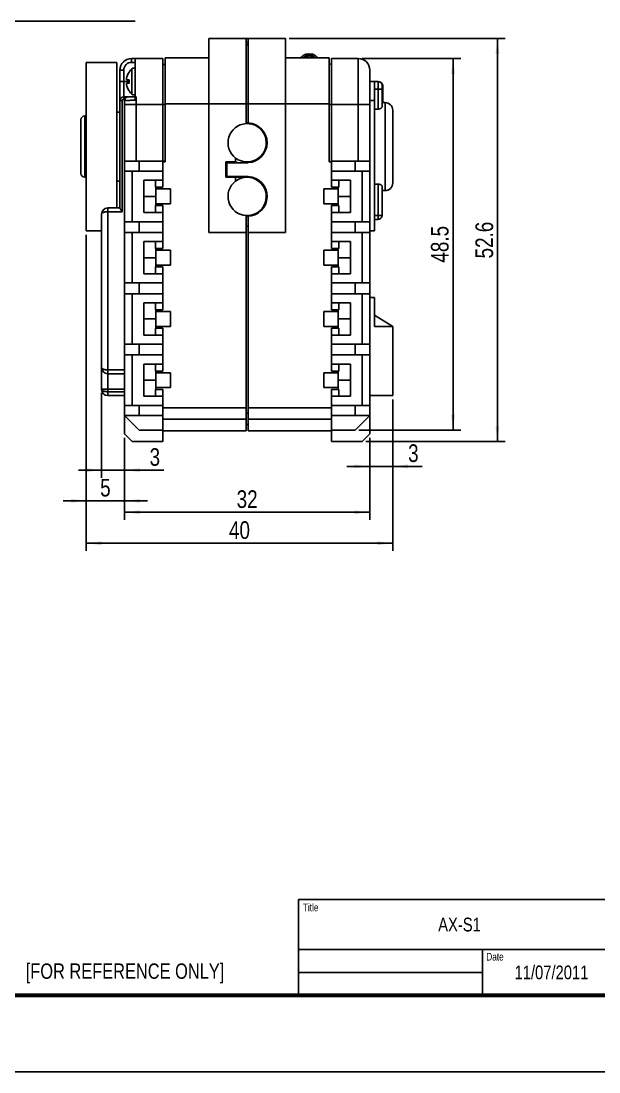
# Model space of a CAD drawing. Header units: millimetres. Extents: x 0 to 297, y 0 to 210.
# Drawn here: x 149.3 to 224.7, y 0 to 137.2 of the extents above; entities that cross this region are included whole.
import ezdxf

# ---------------------------------------------------------------- set-up
doc = ezdxf.new("R2010")
doc.units = ezdxf.units.MM
doc.header["$LTSCALE"] = 16.335
doc.layers.get('0').update_dxf_attribs({"linetype": 'CONTINUOUS'})
for name, color, linetype in [('02___PRT_ALL_AXES', 7, 'CONTINUOUS'), ('6_ALL_SURFS', 7, 'CONTINUOUS'), ('7_ALL_FEATURES', 7, 'CONTINUOUS'), ('9_ALL_COMPONENTS', 7, 'CONTINUOUS')]:
    doc.layers.add(name, color=color, linetype=linetype)
doc.styles.get("Standard").update_dxf_attribs({"font": 'txt', "width": 0.8})
doc.dimstyles.new('DIMSTYLE_1', dxfattribs={"dimtxt": 2.3, "dimasz": 2, "dimexe": 0.18, "dimexo": 0.0625, "dimgap": 0.09, "dimtad": 1, "dimdec": 3, "dimdsep": 46, "dimtxsty": 'Standard', "dimblk": '_FILLED', "dimblk1": '_FILLED', "dimblk2": '_FILLED', "dimcen": 0.09, "dimadec": 0, "dimazin": 0, "dimtp": 0.001, "dimtm": 0.001, "dimtfac": 1, "dimtdec": 3, "dimtofl": 0, "dimtmove": 0, "dimatfit": 3, "dimldrblk": '_FILLED', "dimfxl": 0, "dimtolj": 1, "dimarcsym": 0})
doc.dimstyles.get("Standard").update_dxf_attribs({"dimtxt": 2.3, "dimasz": 2, "dimexe": 0.18, "dimexo": 0.0625, "dimgap": 0.09, "dimtad": 1, "dimdec": 3, "dimdsep": 46, "dimtxsty": 'Standard', "dimblk": '_FILLED', "dimblk1": '_FILLED', "dimblk2": '_FILLED', "dimcen": 0.09, "dimadec": 0, "dimazin": 0, "dimtol": 1, "dimtp": 0.05, "dimtm": 0.05, "dimtfac": 1, "dimtdec": 3, "dimtofl": 0, "dimtmove": 0, "dimatfit": 3, "dimldrblk": '_FILLED', "dimfxl": 0, "dimtolj": 1, "dimarcsym": 0})

# ---------------------------------------------------------------- blocks, each defined once
blk = doc.blocks.new('_FILLED')
at = {"color": 0, "linetype": 'ByBlock'}
blk.add_solid([(0, 0), (-1, 0.125), (-1, -0.125)], dxfattribs=at)
blk = doc.blocks.new('*D13')
at = {"color": 2, "linetype": 'Continuous'}
for p, q in [((197.78, 87.81), (197.78, 78.06)), ((194.78, 82.81), (194.78, 78.06)), ((194.78, 79.06), (191.78, 79.06)), ((191.78, 79.06), (196.28, 79.06)), ((201.63, 79.06), (196.28, 79.06)), ((197.78, 79.06), (201.63, 79.06))]:
    blk.add_line(p, q, dxfattribs=at)
at = {"color": 2, "linetype": 'Continuous', "xscale": 2, "yscale": 2, "zscale": 2}
blk.add_blockref('_FILLED', (194.78, 79.06), dxfattribs=at)
at = {"color": 2, "linetype": 'Continuous', "xscale": 2, "yscale": 2, "zscale": 2, "rotation": 180}
blk.add_blockref('_FILLED', (197.78, 79.06), dxfattribs=at)
at = {"color": 2, "linetype": 'Continuous', "insert": (199.79, 81.94), "char_height": 2.3, "width": 1.84, "attachment_point": 1, "line_spacing_factor": 0.9}
blk.add_mtext('3', dxfattribs=at)
blk = doc.blocks.new('*D14')
at = {"color": 2, "linetype": 'Continuous'}
for p, q in [((159.78, 88.66), (159.78, 77.57)), ((162.78, 82.81), (162.78, 77.57)), ((159.78, 78.57), (156.78, 78.57)), ((156.78, 78.57), (161.28, 78.57)), ((167.89, 78.57), (161.28, 78.57)), ((162.78, 78.57), (167.89, 78.57))]:
    blk.add_line(p, q, dxfattribs=at)
at = {"color": 2, "linetype": 'Continuous', "xscale": 2, "yscale": 2, "zscale": 2}
blk.add_blockref('_FILLED', (159.78, 78.57), dxfattribs=at)
at = {"color": 2, "linetype": 'Continuous', "xscale": 2, "yscale": 2, "zscale": 2, "rotation": 180}
blk.add_blockref('_FILLED', (162.78, 78.57), dxfattribs=at)
at = {"color": 2, "linetype": 'Continuous', "insert": (166.05, 81.44), "char_height": 2.3, "width": 1.84, "attachment_point": 1, "line_spacing_factor": 0.9}
blk.add_mtext('3', dxfattribs=at)
blk = doc.blocks.new('*D15')
at = {"color": 2, "linetype": 'Continuous'}
for p, q in [((162.78, 82.81), (162.78, 72.07)), ((194.78, 82.81), (194.78, 72.07)), ((162.78, 73.07), (178.78, 73.07)), ((194.78, 73.07), (178.78, 73.07))]:
    blk.add_line(p, q, dxfattribs=at)
at = {"color": 2, "linetype": 'Continuous', "xscale": 2, "yscale": 2, "zscale": 2, "rotation": 180}
blk.add_blockref('_FILLED', (162.78, 73.07), dxfattribs=at)
at = {"color": 2, "linetype": 'Continuous', "xscale": 2, "yscale": 2, "zscale": 2}
blk.add_blockref('_FILLED', (194.78, 73.07), dxfattribs=at)
at = {"color": 2, "linetype": 'Continuous', "insert": (178.78, 75.94), "char_height": 2.3, "width": 3.68, "attachment_point": 2, "line_spacing_factor": 0.9}
blk.add_mtext('32', dxfattribs=at)
blk = doc.blocks.new('*D16')
at = {"color": 2, "linetype": 'Continuous'}
for p, q in [((157.78, 109.31), (157.78, 68.03)), ((197.78, 87.81), (197.78, 68.03)), ((157.78, 69.03), (177.78, 69.03)), ((197.78, 69.03), (177.78, 69.03))]:
    blk.add_line(p, q, dxfattribs=at)
at = {"color": 2, "linetype": 'Continuous', "xscale": 2, "yscale": 2, "zscale": 2, "rotation": 180}
blk.add_blockref('_FILLED', (157.78, 69.03), dxfattribs=at)
at = {"color": 2, "linetype": 'Continuous', "xscale": 2, "yscale": 2, "zscale": 2}
blk.add_blockref('_FILLED', (197.78, 69.03), dxfattribs=at)
at = {"color": 2, "linetype": 'Continuous', "insert": (177.78, 71.9), "char_height": 2.3, "width": 3.68, "attachment_point": 2, "line_spacing_factor": 0.9}
blk.add_mtext('40', dxfattribs=at)
blk = doc.blocks.new('*D17')
at = {"color": 2, "linetype": 'Continuous'}
for p, q in [((157.78, 109.31), (157.78, 73.56)), ((162.78, 82.81), (162.78, 73.56)), ((157.78, 74.56), (154.78, 74.56)), ((154.78, 74.56), (160.28, 74.56)), ((165.78, 74.56), (160.28, 74.56)), ((162.78, 74.56), (165.78, 74.56))]:
    blk.add_line(p, q, dxfattribs=at)
at = {"color": 2, "linetype": 'Continuous', "xscale": 2, "yscale": 2, "zscale": 2}
blk.add_blockref('_FILLED', (157.78, 74.56), dxfattribs=at)
at = {"color": 2, "linetype": 'Continuous', "xscale": 2, "yscale": 2, "zscale": 2, "rotation": 180}
blk.add_blockref('_FILLED', (162.78, 74.56), dxfattribs=at)
at = {"color": 2, "linetype": 'Continuous', "insert": (160.28, 77.43), "char_height": 2.3, "width": 1.84, "attachment_point": 2, "line_spacing_factor": 0.9}
blk.add_mtext('5', dxfattribs=at)
blk = doc.blocks.new('*D18')
at = {"color": 2, "linetype": 'Continuous'}
for p, q in [((193.78, 132.31), (206.65, 132.31)), ((205.65, 132.31), (205.65, 108.06)), ((205.65, 83.81), (205.65, 108.06)), ((193.38, 83.81), (206.65, 83.81))]:
    blk.add_line(p, q, dxfattribs=at)
at = {"color": 2, "linetype": 'Continuous', "xscale": 2, "yscale": 2, "zscale": 2}
for p, rotation in [((205.65, 132.31), 90), ((205.65, 83.81), 270)]:
    blk.add_blockref('_FILLED', p, dxfattribs=dict(at, rotation=rotation))
at = {"color": 2, "linetype": 'Continuous', "insert": (202.77, 108.06), "char_height": 2.3, "width": 7.36, "attachment_point": 2, "rotation": 90, "line_spacing_factor": 0.9}
blk.add_mtext('48.5', dxfattribs=at)
blk = doc.blocks.new('*D19')
at = {"color": 2, "linetype": 'Continuous'}
for p, q in [((184.28, 134.91), (212.45, 134.91)), ((211.45, 134.91), (211.45, 108.61)), ((211.45, 82.31), (211.45, 108.61)), ((194.28, 82.31), (212.45, 82.31))]:
    blk.add_line(p, q, dxfattribs=at)
at = {"color": 2, "linetype": 'Continuous', "xscale": 2, "yscale": 2, "zscale": 2}
for p, rotation in [((211.45, 134.91), 90), ((211.45, 82.31), 270)]:
    blk.add_blockref('_FILLED', p, dxfattribs=dict(at, rotation=rotation))
at = {"color": 2, "linetype": 'Continuous', "insert": (208.58, 108.61), "char_height": 2.3, "width": 7.36, "attachment_point": 2, "rotation": 90, "line_spacing_factor": 0.9}
blk.add_mtext('52.6', dxfattribs=at)

msp = doc.modelspace()

# ---------------------------------------------------------------- linework, layer by layer
at = {"color": 2, "linetype": 'Continuous'}
for p, q in [((287, 22.5), (185.5, 22.5)), ((185.5, 10), (185.5, 22.5)), ((227.5, 16), (185.5, 16)), ((209.5, 10), (209.5, 16)), ((209.5, 13), (185.5, 13)), ((287, 10), (185.5, 10))]:
    msp.add_line(p, q, dxfattribs=at)
at = {"color": 7, "linetype": 'Continuous'}
msp.add_line((0, 0), (297, 0), dxfattribs=at)
at = {"color": 7, "linetype": 'Continuous', "const_width": 0.5}
msp.add_lwpolyline([(10, 10), (287, 10)], dxfattribs=at)
at = {"layer": '02___PRT_ALL_AXES', "color": 7, "linetype": 'Continuous'}
for p, q in [((173.7822, 134.9129), (178.6386, 134.9129)), ((178.6322, 123.8084), (178.6322, 134.9133)), ((167.7822, 131.5129), (168.0822, 131.5129)), ((167.7822, 118.9129), (168.0822, 118.9129)), ((166.8822, 115.2838), (166.8822, 113.3421)), ((166.8822, 115.2838), (168.7822, 115.2838)), ((168.7822, 113.3421), (168.7822, 115.2838)), ((168.7822, 113.3421), (166.8822, 113.3421)), ((178.6322, 109.6129), (178.6322, 111.8174)), ((166.8822, 107.2838), (166.8822, 105.3421)), ((166.8822, 107.2838), (168.7822, 107.2838)), ((168.7822, 105.3421), (168.7822, 107.2838)), ((168.7822, 105.3421), (166.8822, 105.3421)), ((166.8822, 99.2838), (166.8822, 97.3421)), ((166.8822, 99.2838), (168.7822, 99.2838)), ((168.7822, 97.3421), (168.7822, 99.2838)), ((168.7822, 97.3421), (166.8822, 97.3421)), ((166.8822, 91.2838), (168.7822, 91.2838)), ((166.8822, 91.2838), (166.8822, 89.3421)), ((168.7822, 89.3421), (168.7822, 91.2838)), ((168.7822, 89.3421), (166.8822, 89.3421))]:
    msp.add_line(p, q, dxfattribs=at)
at = {"layer": '02___PRT_ALL_AXES', "color": 9, "linetype": 'Continuous'}
msp.add_line((167.7822, 126.3129), (168.0822, 126.3129), dxfattribs=at)
at = {"layer": '6_ALL_SURFS', "color": 7, "linetype": 'Continuous'}
msp.add_lwpolyline([(187.2697, 132.8768), (186.8833, 132.9129), (186.4948, 132.8768)], dxfattribs=at)
at = {"layer": '7_ALL_FEATURES', "color": 7, "linetype": 'Continuous'}
for p, q in [((173.7822, 109.6129), (173.7822, 134.9129)), ((173.7822, 134.9129), (178.6322, 134.9129)), ((163.6822, 132.3129), (167.7822, 132.3129)), ((164.1822, 126.8583), (164.1822, 132.3129)), ((167.7822, 115.5129), (167.7822, 132.3129)), ((168.0822, 118.8129), (168.0822, 132.4129)), ((173.7822, 132.4129), (168.0822, 132.4129)), ((186.448, 132.864), (186.4679, 132.8695)), ((186.4679, 132.8695), (186.4826, 132.8735)), ((186.4826, 132.8735), (186.4917, 132.876)), ((186.4826, 132.8735), (186.4917, 132.876)), ((186.4917, 132.876), (186.4948, 132.8768)), ((186.4917, 132.876), (186.4948, 132.8768)), ((187.3164, 132.864), (187.2697, 132.8768)), ((189.7822, 115.5129), (189.7822, 132.3129)), ((193.2822, 132.3129), (189.7822, 132.3129)), ((162.1822, 112.7712), (162.1822, 130.8129)), ((189.7822, 131.6004), (189.4822, 131.5742)), ((194.7822, 83.3129), (194.7822, 130.8129)), ((195.8822, 129.3129), (194.7822, 129.3129)), ((195.3822, 109.8129), (195.3822, 129.3129)), ((196.3822, 128.8129), (196.3822, 125.991)), ((196.4822, 126.7938), (196.4822, 128.7745)), ((164.1822, 127.3129), (162.6822, 127.3129)), ((162.7822, 83.3129), (162.7822, 126.8129)), ((196.3822, 126.5629), (196.7822, 126.5629)), ((195.3822, 125.7183), (195.8822, 125.7183)), ((197.7822, 125.5629), (197.7822, 116.0629)), ((178.8822, 123.9086), (178.8822, 123.8129)), ((167.7822, 118.9129), (162.7822, 118.9129)), ((164.6822, 117.6129), (164.6822, 118.9129)), ((168.0822, 118.8129), (167.7822, 118.8129)), ((175.9822, 118.8129), (175.9822, 116.8129)), ((177.3159, 118.8129), (175.9822, 118.8129)), ((177.2822, 119.3129), (177.2822, 118.8129)), ((189.7822, 118.8254), (189.4856, 118.8514)), ((194.7822, 118.9129), (189.7822, 118.9129)), ((192.8822, 117.6129), (192.8822, 118.9129)), ((162.7822, 117.6129), (167.7822, 117.6129)), ((163.7822, 117.6129), (163.7822, 111.0129)), ((175.9822, 116.8129), (177.3125, 116.8129)), ((177.2822, 116.8129), (177.2822, 116.3129)), ((194.7822, 117.6129), (189.7822, 117.6129)), ((193.7822, 111.0129), (193.7822, 117.6129)), ((165.2822, 112.2129), (165.2822, 116.4129)), ((167.7822, 116.4129), (165.2822, 116.4129)), ((166.8322, 115.5129), (166.8322, 116.4129)), ((167.7822, 115.5129), (166.8322, 115.5129)), ((166.8822, 115.5129), (166.8822, 115.2838)), ((189.7822, 116.4129), (192.2822, 116.4129)), ((189.7822, 115.5129), (190.7322, 115.5129)), ((190.7322, 115.5129), (190.7322, 116.4129)), ((192.2822, 112.2129), (192.2822, 116.4129)), ((195.3822, 115.9076), (195.8822, 115.9076)), ((196.3822, 115.6349), (196.3822, 111.8129)), ((166.8822, 114.3129), (165.2822, 114.3129)), ((190.6822, 114.3129), (192.2822, 114.3129)), ((196.3822, 115.0629), (196.7822, 115.0629)), ((162.1822, 112.8129), (160.5822, 112.8129)), ((166.8322, 112.2129), (166.8322, 113.1129)), ((167.7822, 113.1129), (166.8322, 113.1129)), ((166.8822, 113.3421), (166.8822, 113.1129)), ((167.7822, 107.5129), (167.7822, 113.1129)), ((189.7822, 113.1129), (190.7322, 113.1129)), ((189.7822, 107.5129), (189.7822, 113.1129)), ((190.7322, 112.2129), (190.7322, 113.1129)), ((159.7822, 89.1129), (159.7822, 112.0129)), ((167.7822, 112.2129), (165.2822, 112.2129)), ((189.7822, 112.2129), (192.2822, 112.2129)), ((195.3822, 111.3129), (195.8822, 111.3129)), ((162.7822, 111.0129), (167.7822, 111.0129)), ((164.6822, 109.6129), (164.6822, 111.0129)), ((194.7822, 111.0129), (189.7822, 111.0129)), ((192.8822, 109.6129), (192.8822, 111.0129)), ((194.7822, 109.8129), (195.3822, 109.8129)), ((162.7822, 109.6129), (167.7822, 109.6129)), ((163.7822, 109.6129), (163.7822, 103.0129)), ((165.2822, 104.2129), (165.2822, 108.4129)), ((167.7822, 108.4129), (165.2822, 108.4129)), ((166.8322, 107.5129), (166.8322, 108.4129)), ((178.6322, 109.6129), (173.7822, 109.6129)), ((178.6322, 109.6129), (178.6322, 83.7129)), ((194.7822, 109.6129), (189.7822, 109.6129)), ((189.7822, 108.4129), (192.2822, 108.4129)), ((190.7322, 107.5129), (190.7322, 108.4129)), ((192.2822, 104.2129), (192.2822, 108.4129)), ((193.7822, 103.0129), (193.7822, 109.6129)), ((167.7822, 107.5129), (166.8322, 107.5129)), ((166.8822, 107.5129), (166.8822, 107.2838)), ((189.7822, 107.5129), (190.7322, 107.5129)), ((166.8822, 106.3129), (165.2822, 106.3129)), ((190.6822, 106.3129), (192.2822, 106.3129)), ((166.8322, 104.2129), (166.8322, 105.1129)), ((167.7822, 105.1129), (166.8322, 105.1129)), ((166.8822, 105.3421), (166.8822, 105.1129)), ((167.7822, 99.5129), (167.7822, 105.1129)), ((189.7822, 105.1129), (190.7322, 105.1129)), ((189.7822, 99.5129), (189.7822, 105.1129)), ((190.7322, 104.2129), (190.7322, 105.1129)), ((162.7822, 103.0129), (167.7822, 103.0129)), ((164.6822, 101.6129), (164.6822, 103.0129)), ((167.7822, 104.2129), (165.2822, 104.2129)), ((189.7822, 104.2129), (192.2822, 104.2129)), ((194.7822, 103.0129), (189.7822, 103.0129)), ((192.8822, 101.6129), (192.8822, 103.0129)), ((162.7822, 101.6129), (167.7822, 101.6129)), ((163.7822, 101.6129), (163.7822, 95.0129)), ((194.7822, 101.6129), (189.7822, 101.6129)), ((193.7822, 95.0129), (193.7822, 101.6129)), ((165.2822, 96.2129), (165.2822, 100.4129)), ((167.7822, 100.4129), (165.2822, 100.4129)), ((166.8322, 99.5129), (166.8322, 100.4129)), ((189.7822, 100.4129), (192.2822, 100.4129)), ((190.7322, 99.5129), (190.7322, 100.4129)), ((192.2822, 96.2129), (192.2822, 100.4129)), ((194.7822, 101.1129), (195.3822, 101.1129)), ((195.3822, 97.3129), (195.3822, 101.1129)), ((167.7822, 99.5129), (166.8322, 99.5129)), ((166.8822, 99.5129), (166.8822, 99.2838)), ((189.7822, 99.5129), (190.7322, 99.5129)), ((197.7822, 97.3129), (195.3822, 98.8129)), ((166.8822, 98.3129), (165.2822, 98.3129)), ((190.6822, 98.3129), (192.2822, 98.3129)), ((167.7822, 96.2129), (165.2822, 96.2129)), ((166.8322, 96.2129), (166.8322, 97.1129)), ((167.7822, 97.1129), (166.8322, 97.1129)), ((166.8822, 97.3421), (166.8822, 97.1129)), ((167.7822, 91.5129), (167.7822, 97.1129)), ((189.7822, 97.1129), (190.7322, 97.1129)), ((189.7822, 91.5129), (189.7822, 97.1129)), ((189.7822, 96.2129), (192.2822, 96.2129)), ((190.7322, 96.2129), (190.7322, 97.1129)), ((197.7822, 97.3129), (195.3822, 97.3129)), ((197.7822, 88.3129), (197.7822, 97.3129)), ((162.7822, 95.0129), (167.7822, 95.0129)), ((164.6822, 93.6129), (164.6822, 95.0129)), ((194.7822, 95.0129), (189.7822, 95.0129)), ((192.8822, 93.6129), (192.8822, 95.0129)), ((162.7822, 93.6129), (167.7822, 93.6129)), ((163.7822, 93.6129), (163.7822, 87.0129)), ((194.7822, 93.6129), (189.7822, 93.6129)), ((193.7822, 87.0129), (193.7822, 93.6129)), ((167.7822, 92.4129), (165.2822, 92.4129)), ((165.2822, 88.2129), (165.2822, 92.4129)), ((166.8322, 91.5129), (166.8322, 92.4129)), ((189.7822, 92.4129), (192.2822, 92.4129)), ((190.7322, 91.5129), (190.7322, 92.4129)), ((192.2822, 88.2129), (192.2822, 92.4129)), ((162.7822, 91.1629), (160.5822, 91.1629)), ((167.7822, 91.5129), (166.8322, 91.5129)), ((166.8822, 91.5129), (166.8822, 91.2838)), ((189.7822, 91.5129), (190.7322, 91.5129)), ((166.8822, 90.3129), (165.2822, 90.3129)), ((166.8822, 89.3421), (166.8822, 89.1129)), ((190.6822, 90.3129), (192.2822, 90.3129)), ((162.7822, 88.3129), (160.5822, 88.3129)), ((167.7822, 88.2129), (165.2822, 88.2129)), ((167.7822, 89.1129), (166.8322, 89.1129)), ((166.8322, 88.2129), (166.8322, 89.1129)), ((167.7822, 82.3129), (167.7822, 89.1129)), ((189.7822, 89.1129), (190.7322, 89.1129)), ((189.7822, 85.7129), (189.7822, 89.1129)), ((189.7822, 88.2129), (192.2822, 88.2129)), ((190.7322, 88.2129), (190.7322, 89.1129)), ((194.7822, 88.3129), (197.7822, 88.3129)), ((162.7822, 87.0129), (167.7822, 87.0129)), ((164.6822, 85.7129), (164.6822, 87.0129)), ((194.7822, 87.0129), (189.7822, 87.0129)), ((192.8822, 85.7129), (192.8822, 87.0129)), ((162.7822, 85.7129), (164.6822, 83.8129)), ((162.7822, 85.7129), (167.7822, 85.7129)), ((167.7822, 85.2129), (178.6322, 85.2129)), ((194.7822, 85.7129), (189.7822, 85.7129)), ((189.7822, 82.3129), (189.7822, 85.6057)), ((194.7822, 85.7129), (192.8822, 83.8129)), ((164.6822, 83.8129), (167.7822, 83.8129)), ((167.7822, 83.7129), (178.6322, 83.7129)), ((192.8822, 83.8129), (189.7822, 83.8129)), ((163.7822, 82.3129), (162.7822, 83.3129)), ((193.7822, 82.3129), (194.7822, 83.3129)), ((167.7822, 82.3129), (163.7822, 82.3129)), ((189.7822, 82.3129), (193.7822, 82.3129))]:
    msp.add_line(p, q, dxfattribs=at)
at = {"layer": '7_ALL_FEATURES', "color": 9, "linetype": 'Continuous'}
for p, q in [((163.6822, 132.3129), (163.6822, 131.8129)), ((163.6822, 131.8129), (164.1822, 131.8129)), ((186.729, 132.8392), (186.729, 132.6322)), ((187.0354, 132.8392), (187.0354, 132.6322)), ((193.2822, 118.9129), (193.2822, 132.3129)), ((162.1822, 130.8129), (162.6822, 130.8129)), ((162.6822, 127.0129), (162.6822, 130.8129)), ((162.1822, 129.3129), (163.3718, 129.3129)), ((195.8822, 129.3129), (195.8822, 125.7183)), ((196.3822, 128.3129), (195.3822, 128.3129)), ((196.3822, 128.7745), (196.4822, 128.7745)), ((162.4822, 126.8129), (162.1822, 126.8129)), ((162.4822, 126.8129), (162.4822, 112.3129)), ((162.824, 127.0129), (162.6822, 127.0129)), ((162.7822, 126.3129), (167.7822, 126.3129)), ((164.2822, 127.3129), (164.2822, 118.9129)), ((168.0822, 126.4129), (178.6322, 126.4129)), ((189.4822, 126.3129), (194.7822, 126.3129)), ((195.3822, 126.8129), (194.7822, 126.8129)), ((196.3822, 126.7938), (196.4822, 126.7938)), ((196.7822, 126.5629), (196.7822, 115.0629)), ((195.8822, 115.9076), (195.8822, 111.3129)), ((160.5822, 88.3129), (160.5822, 112.8129)), ((162.4822, 112.3129), (160.5822, 112.3129)), ((195.3822, 111.8129), (196.3822, 111.8129)), ((160.5822, 91.6629), (162.7822, 91.6629)), ((159.7822, 89.1629), (162.7822, 89.1629)), ((162.7822, 88.8129), (160.5822, 88.8129)), ((167.7822, 86.7129), (178.6322, 86.7129))]:
    msp.add_line(p, q, dxfattribs=at)
at = {"layer": '7_ALL_FEATURES', "color": 7, "linetype": 'Continuous'}
for centre, radius, start, end in [((163.6822, 130.8129), 1.5, 90, 180), ((193.2822, 130.8129), 1.5, 0, 90), ((195.8822, 128.8129), 0.5, 0, 90), ((195.9822, 128.7745), 0.5, 0, 77.037279), ((162.6822, 126.8129), 0.5, 90, 180), ((163.2822, 126.8129), 0.5, 90, 180), ((164.2822, 136.2922), 8.9792, 269.362109, 270.000214), ((196.1816, 126.7943), 0.3008, 312.026098, 326.54788), ((196.1822, 126.7938), 0.3, 326.56816, 360), ((196.7822, 125.5629), 1, 359.999987, 90), ((178.7822, 121.3129), 2.5, 93.439813, 233.130102), ((178.7822, 114.3129), 2.5, 126.869898, 266.560187), ((196.7822, 116.0629), 1, 270, 0.000013), ((160.5822, 112.0129), 0.8, 90, 180), ((195.8822, 111.8129), 0.5, 270, 360), ((160.5822, 91.9629), 0.8, 180, 270), ((160.5822, 89.1129), 0.8, 180, 270)]:
    msp.add_arc(centre, radius, start, end, dxfattribs=at)
at = {"layer": '7_ALL_FEATURES', "color": 9, "linetype": 'Continuous'}
for centre, radius in [((163.6822, 130.8129), 1), ((162.6822, 126.8129), 0.2)]:
    msp.add_arc(centre, radius, 90, 180, dxfattribs=at)
at = {"layer": '7_ALL_FEATURES', "color": 7, "linetype": 'Continuous'}
for points, start_tangent, end_tangent in [([(186.448, 132.864), (186.2402, 132.782), (186.0531, 132.662), (185.8916, 132.5167), (185.8009, 132.4147)], (-0.96403298, -0.26578265), (-0.63444441, -0.77296849)), ([(186.1564, 132.4136), (186.2446, 132.5126), (186.3581, 132.6192), (186.4771, 132.7096), (186.6012, 132.7832), (186.729, 132.8392)], (0.63686732, 0.77097342), (0.93997367, 0.34124699)), ([(186.3862, 132.4139), (186.4052, 132.4308), (186.555, 132.5428), (186.729, 132.6322)], (0.74225931, 0.67011276), (0.92892505, 0.37026781)), ([(186.729, 132.8392), (186.7728, 132.8511), (186.8252, 132.8585), (186.8822, 132.861), (186.9392, 132.8585), (186.9916, 132.8511), (187.0354, 132.8392)], (0.93997367, 0.34124699), (0.93997367, -0.34124699)), ([(187.0354, 132.6322), (186.9915, 132.6452), (186.9391, 132.6534), (186.8822, 132.6562), (186.8253, 132.6534), (186.7729, 132.6452), (186.729, 132.6322)], (-0.92892505, 0.37026781), (-0.92892505, -0.37026781)), ([(187.0354, 132.8392), (187.1621, 132.7838), (187.2853, 132.711), (187.4042, 132.6211), (187.5184, 132.5141), (187.6081, 132.4137)], (0.93997367, -0.34124699), (0.63686942, -0.77097169)), ([(187.0354, 132.6322), (187.2095, 132.5428), (187.3593, 132.4308), (187.3782, 132.4139)], (0.92892505, -0.37026781), (0.74225985, -0.67011216)), ([(187.9635, 132.4147), (187.8727, 132.5168), (187.7112, 132.6621), (187.5241, 132.782), (187.3164, 132.864)], (-0.63444296, 0.77296968), (-0.96403298, 0.26578265)), ([(196.3822, 125.991), (196.3555, 125.91), (196.2802, 125.8336), (196.1675, 125.7718), (196.0288, 125.7317), (195.8822, 125.7183)], (0, -1), (-1, 0)), ([(195.8822, 115.9076), (196.0289, 115.8942), (196.1676, 115.854), (196.2802, 115.7922), (196.3555, 115.7159), (196.3822, 115.6349)], (1, 0), (0, -1)), ([(162.4822, 112.3129), (162.3851, 112.439), (162.3027, 112.5498), (162.2384, 112.6439), (162.1967, 112.7187), (162.1822, 112.7712)], (-0.61237244, 0.79056941), (0, 1))]:
    msp.add_spline(points, degree=3, dxfattribs=dict(at, start_tangent=start_tangent, end_tangent=end_tangent))
at = {"layer": '7_ALL_FEATURES', "color": 9, "linetype": 'Continuous'}
for points, start_tangent, end_tangent in [([(164.1822, 126.8582), (163.8975, 126.8571), (163.6051, 126.8543), (163.3317, 126.8496), (163.1006, 126.843), (162.9269, 126.8347), (162.8189, 126.8246), (162.7822, 126.8129)], (-0.99999862, -0.00166277), (-0.00329637, -0.99999457)), ([(160.5822, 112.3129), (160.3829, 112.3035), (160.1943, 112.2753), (160.027, 112.2289), (159.8956, 112.1669), (159.811, 112.0927), (159.7822, 112.0129)], (-1, -0.00000809), (-0.00282241, -0.99999602)), ([(159.7822, 91.9629), (159.811, 91.8832), (159.8956, 91.8089), (160.027, 91.747), (160.1943, 91.7005), (160.3829, 91.6724), (160.5822, 91.6629)], (0.00276214, -0.99999619), (1, -0.0000081)), ([(160.5822, 88.8129), (160.3829, 88.8223), (160.1943, 88.8506), (160.027, 88.8971), (159.8956, 88.959), (159.811, 89.0332), (159.7822, 89.1129)], (-0.99999996, -0.00029325), (-0.00282241, 0.99999602))]:
    msp.add_spline(points, degree=3, dxfattribs=dict(at, start_tangent=start_tangent, end_tangent=end_tangent))
at = {"layer": '9_ALL_COMPONENTS', "color": 7, "linetype": 'Continuous'}
for p, q in [((178.9322, 134.9129), (178.6322, 134.9129)), ((179.4964, 134.9129), (178.9322, 134.9124)), ((178.9322, 123.8129), (178.9322, 134.9124)), ((183.7822, 134.9129), (179.4964, 134.9129)), ((183.7822, 134.9129), (183.7822, 109.6129)), ((178.9322, 134.1121), (178.6322, 134.1121)), ((157.7822, 109.813), (157.7822, 131.8102)), ((157.7822, 131.8102), (161.7822, 131.8102)), ((161.7822, 131.8102), (161.7822, 112.8129)), ((189.4822, 132.4129), (183.7822, 132.4129)), ((189.4822, 118.8129), (189.4822, 132.4129)), ((163.3718, 130.5629), (163.3718, 130.5457)), ((163.1093, 129.52), (163.3718, 129.52)), ((163.3718, 129.1058), (163.1093, 129.1058)), ((163.3718, 129.52), (163.3718, 129.1058)), ((163.3718, 128.0802), (163.3718, 128.0629)), ((161.7822, 125.3129), (162.1822, 125.3129)), ((157.0822, 117.3129), (157.0822, 124.3129)), ((157.7822, 124.8129), (157.5822, 124.8129)), ((178.9322, 123.9129), (178.6322, 123.9129)), ((178.6322, 123.8129), (179.4926, 123.8129)), ((175.9822, 118.7129), (178.9322, 118.7129)), ((176.1322, 116.9129), (176.1322, 118.7129)), ((189.7822, 118.8129), (189.4822, 118.8129)), ((157.7822, 116.8129), (157.5822, 116.8129)), ((178.9258, 116.9113), (175.9822, 116.9129)), ((176.9322, 116.9125), (176.9322, 116.8129)), ((177.3125, 116.8129), (179.4926, 116.8129)), ((178.9322, 116.8129), (178.9322, 116.9129)), ((161.7822, 116.3129), (162.1822, 116.3129)), ((188.7822, 115.2838), (190.6822, 115.2838)), ((188.7822, 113.3421), (188.7822, 115.2838)), ((190.6822, 115.5129), (190.6822, 113.1129)), ((188.7822, 113.3421), (190.6822, 113.3421)), ((178.6322, 111.7129), (178.7822, 111.7129)), ((178.9322, 83.7129), (178.9322, 111.7173)), ((159.7822, 109.8129), (157.7822, 109.8129)), ((178.9322, 110.4129), (178.6322, 110.4129)), ((178.9322, 109.6129), (183.7822, 109.6129)), ((188.7822, 107.2838), (190.6822, 107.2838)), ((188.7822, 105.3421), (188.7822, 107.2838)), ((190.6822, 107.5129), (190.6822, 105.1129)), ((188.7822, 105.3421), (190.6822, 105.3421)), ((188.7822, 99.2838), (190.6822, 99.2838)), ((188.7822, 97.3421), (188.7822, 99.2838)), ((190.6822, 99.5129), (190.6822, 97.1129)), ((188.7822, 97.3421), (190.6822, 97.3421)), ((188.7822, 91.2838), (190.6822, 91.2838)), ((188.7822, 89.3421), (188.7822, 91.2838)), ((190.6822, 91.5129), (190.6822, 89.1129)), ((188.7822, 89.3421), (190.6822, 89.3421)), ((178.9322, 86.0129), (178.6322, 86.0129)), ((178.9322, 85.2129), (189.7822, 85.2129)), ((189.7822, 85.7129), (189.7822, 85.6057)), ((178.9322, 84.5129), (178.6322, 84.5129)), ((178.9322, 83.7129), (189.7822, 83.7129))]:
    msp.add_line(p, q, dxfattribs=at)
at = {"layer": '9_ALL_COMPONENTS', "color": 9, "linetype": 'Continuous'}
for p, q in [((163.7501, 127.6429), (163.7501, 130.983)), ((189.4822, 126.4129), (178.6322, 126.4129)), ((157.5822, 116.8129), (157.5822, 124.8129)), ((178.9322, 86.7129), (189.7822, 86.7129))]:
    msp.add_line(p, q, dxfattribs=at)
at = {"layer": '9_ALL_COMPONENTS', "color": 7, "linetype": 'Continuous'}
for centre, radius, start, end in [((178.7822, 131.9129), 2.5, 86.548075, 93.451925), ((165.1822, 129.3129), 2.1902, 145.748381, 161.164878), ((165.1822, 129.3129), 2.2, 130.61391, 145.376465), ((163.9662, 130.731), 0.3319, 49.38609, 130.61391), ((165.1822, 129.3129), 2.1902, 198.835122, 214.251619), ((165.1822, 129.3129), 2.2, 214.623535, 229.38609), ((163.9662, 127.8948), 0.3319, 229.38609, 310.61391), ((157.5822, 124.3129), 0.5, 90, 180), ((178.7822, 121.3129), 2.5, 233.131406, 93.438783), ((178.7822, 121.3129), 2.6, 273.163615, 86.692638), ((178.7822, 121.3129), 2.9, 239.057278, 244.031594), ((157.5822, 117.3129), 0.5, 180, 270), ((178.7822, 114.3129), 2.5, 266.561217, 126.868594), ((178.7822, 114.3129), 2.9, 120.450314, 120.946222), ((178.7822, 114.3129), 2.6, 270, 86.836385)]:
    msp.add_arc(centre, radius, start, end, dxfattribs=at)
for points, start_tangent, end_tangent in [([(163.1093, 130.02), (163.0909, 129.9628), (163.0751, 129.9057), (163.062, 129.8499), (163.0516, 129.795), (163.044, 129.7397), (163.0401, 129.6841), (163.041, 129.6325), (163.0461, 129.5946), (163.0539, 129.567), (163.064, 129.5466), (163.0767, 129.5319), (163.0919, 129.523), (163.1093, 129.52)], (-0.32284593, -0.94645154), (1, 0)), ([(163.1093, 129.1058), (163.09, 129.1022), (163.0736, 129.0912), (163.0603, 129.073), (163.0499, 129.0469), (163.0426, 129.0097), (163.0398, 128.9581), (163.0427, 128.8992), (163.0497, 128.8423), (163.0599, 128.7856), (163.0733, 128.7272), (163.0899, 128.6665), (163.1093, 128.6058)], (-1, 0), (0.32284593, -0.94645154))]:
    msp.add_spline(points, degree=3, dxfattribs=dict(at, start_tangent=start_tangent, end_tangent=end_tangent))

# ---------------------------------------------------------------- texts
at = {"color": 7, "linetype": 'Continuous', "line_spacing_factor": 0.9}
for s, insert, char_height, width, attachment_point in [('Title', (186.0586, 21.9826), 1, 4, 1), ('AX-S1 ', (206.5, 20.15), 1.8, 8.64, 2), ('Date', (210.0025, 15.5492), 1, 3.2, 1), ('[FOR REFERENCE ONLY]', (149.8814, 14.1678), 2, 32, 1), ('11/07/2011', (218.5, 13.9), 1.8, 14.4, 2)]:
    msp.add_mtext(s, dxfattribs=dict(at, insert=insert, char_height=char_height, width=width, attachment_point=attachment_point))

# ---------------------------------------------------------------- dimensions: what is measured, and where the dimension line sits
at = {"color": 2, "linetype": 'Continuous'}
for base, p1, p2, angle, picture, middle in [((211.4528, 82.3129), (184.2822, 134.9129), (194.2822, 82.3129), 270, '*D19', (211.3767, 105.323)), ((205.6484, 132.3129), (193.3822, 83.8129), (193.7822, 132.3129), 90, '*D18', (205.5723, 104.773)), ((157.7822, 74.5589), (162.7822, 82.8129), (157.7822, 109.3129), 180, '*D17', (159.3622, 76.2839)), ((194.7822, 79.0613), (197.7822, 87.8129), (194.7822, 82.8129), 180, '*D13', (200.7128, 80.7863))]:
    dim = msp.add_linear_dim(base=base, p1=p1, p2=p2, angle=angle, dimstyle='DIMSTYLE_1', dxfattribs=at)
    dim.commit()
    dim.dimension.update_dxf_attribs({"geometry": picture, "text_midpoint": middle, "dimtype": 160})
for base, p1, p2, picture, middle in [((197.7822, 69.027), (157.7822, 109.3129), (197.7822, 87.8129), '*D16', (175.9422, 70.752)), ((162.7822, 78.5696), (159.7822, 88.6629), (162.7822, 82.8129), '*D14', (166.968, 80.2946)), ((194.7822, 73.0684), (162.7822, 82.8129), (194.7822, 82.8129), '*D15', (176.9422, 74.7934))]:
    dim = msp.add_linear_dim(base=base, p1=p1, p2=p2, dimstyle='DIMSTYLE_1', dxfattribs=at)
    dim.commit()
    dim.dimension.update_dxf_attribs({"geometry": picture, "text_midpoint": middle, "dimtype": 160})

# ---------------------------------------------------------------- leaders
at = {"color": 2, "linetype": 'Continuous', "annotation_type": 0, "has_hookline": 1, "hookline_direction": 0, "text_width": 27.6}
msp.add_leader([(120.8527, 121.795), (134.4712, 137.2086), (136.4712, 137.2086)], dimstyle='Standard', override={"dimtad": 1}, dxfattribs=at)

doc.saveas('drawing.dxf')
